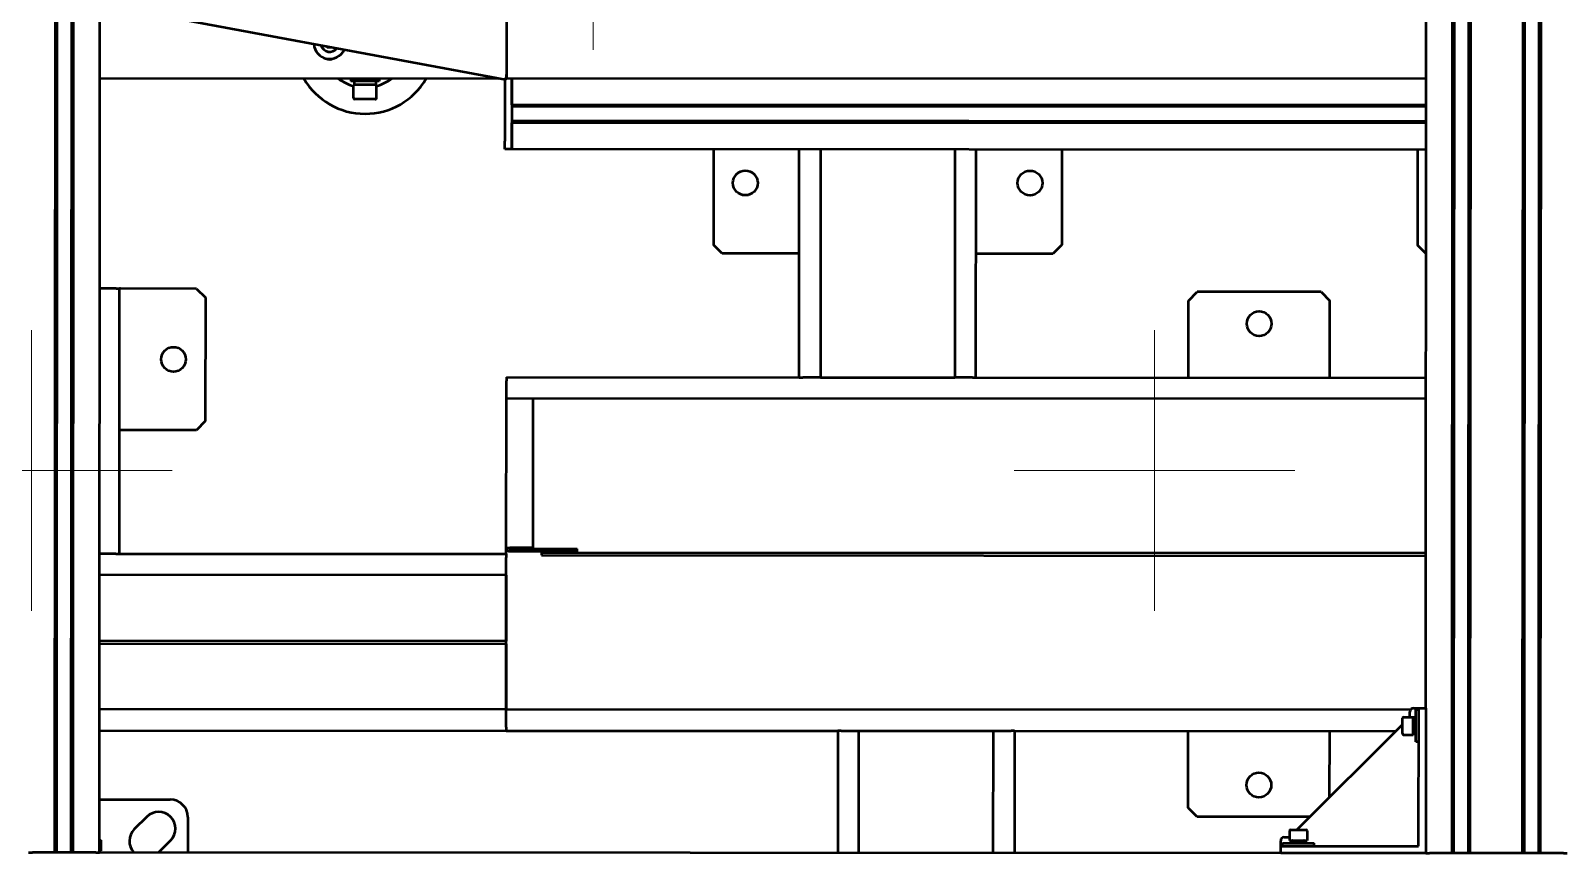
# Model space of a CAD drawing. Header units: millimetres. Extents: x 845401 to 948039, y 511594 to 550263.
# Drawn here: x 912824 to 913692, y 535331 to 535797 of the extents above; entities that cross this region are included whole.
import ezdxf

# ---------------------------------------------------------------- set-up
doc = ezdxf.new("R2010")
doc.units = ezdxf.units.MM
doc.layers.add('00', color=7, linetype='Continuous')
doc.layers.add('A-剖-0.10mm.......SECT-L01', color=255, linetype='Continuous', lineweight=18)
doc.layers.add('可见 (ISO)', color=7, linetype='Continuous', lineweight=50)

# ---------------------------------------------------------------- blocks, each defined once
blk = doc.blocks.new('单件分离新结构核图')
at = {"layer": '可见 (ISO)'}
for p, q in [((4619101.27, 893985.08), (4619101.27, 896285.08)), ((4619102.27, 893985.08), (4619102.27, 896285.08)), ((4619110.47, 893985.08), (4619110.47, 896285.08)), ((4619111.47, 893985.08), (4619111.47, 896285.08)), ((4619126.37, 893985.08), (4619126.37, 896285.08)), ((4619876.37, 894067.08), (4619876.37, 895169.33)), ((4619891.37, 893985.08), (4619891.37, 895166.33)), ((4619892.37, 893985.08), (4619892.37, 895166.33)), ((4619900.57, 893985.08), (4619900.57, 895166.33)), ((4619901.57, 893985.08), (4619901.57, 895166.33)), ((4619931.17, 893985.08), (4619931.17, 895166.33)), ((4619932.17, 893985.08), (4619932.17, 895166.33)), ((4619940.37, 893985.08), (4619940.37, 895166.33)), ((4619941.37, 893985.08), (4619941.37, 895166.33)), ((4619355.82, 894422.36), (4619126.37, 894464.89)), ((4619356.37, 894457.78), (4619356.37, 894425.82)), ((4619254.92, 894440.58), (4619254.61, 894441.12)), ((4619257.52, 894440.58), (4619254.92, 894440.58)), ((4619126.37, 894423.08), (4619351.94, 894423.08)), ((4619268.37, 894423.08), (4619268.37, 894421.48)), ((4619284.37, 894421.48), (4619268.37, 894421.48)), ((4619270.22, 894420.19), (4619270.22, 894419.38)), ((4619282.52, 894421.48), (4619282.52, 894419.38)), ((4619284.37, 894423.08), (4619284.37, 894421.48)), ((4619355.37, 894422.44), (4619355.37, 894387.58)), ((4619356.37, 894425.31), (4619355.82, 894422.36)), ((4619356.37, 894422.94), (4619355.93, 894422.94)), ((4619356.37, 894425.82), (4619356.37, 894423.08)), ((4619356.37, 894423.08), (4619356.37, 894422.94)), ((4619876.37, 894423.08), (4619356.37, 894423.08)), ((4619359.37, 894423.08), (4619359.37, 894387.58)), ((4619359.37, 894408.28), (4619359.37, 894423.08)), ((4619282.87, 894419.38), (4619269.87, 894419.38)), ((4619269.87, 894412.18), (4619269.87, 894419.38)), ((4619282.87, 894412.18), (4619282.87, 894419.38)), ((4619282.07, 894411.38), (4619270.67, 894411.38)), ((4619876.37, 894408.28), (4619359.37, 894408.28)), ((4619876.37, 894407.28), (4619359.37, 894407.28)), ((4619876.37, 894399.08), (4619359.37, 894399.08)), ((4619876.37, 894398.08), (4619359.37, 894398.08)), ((4619359.37, 894387.58), (4619359.37, 894398.08)), ((4619355.37, 894383.08), (4619355.37, 894387.58)), ((4619359.37, 894383.08), (4619359.37, 894387.58)), ((4619359.37, 894387.58), (4619359.37, 894383.08)), ((4619359.37, 894383.08), (4619355.37, 894383.08)), ((4619876.37, 894383.08), (4619359.37, 894383.08)), ((4619473.44, 894383.08), (4619473.44, 894329.08)), ((4619521.94, 894254.08), (4619521.94, 894383.08)), ((4619533.94, 894383.08), (4619533.94, 894254.08)), ((4619609.94, 894383.08), (4619609.94, 894254.08)), ((4619621.94, 894254.08), (4619621.94, 894383.08)), ((4619670.44, 894383.08), (4619670.44, 894329.08)), ((4619871.56, 894383.08), (4619871.56, 894329.08)), ((4619478.44, 894324.08), (4619473.44, 894329.08)), ((4619670.44, 894329.08), (4619665.44, 894324.08)), ((4619876.37, 894324.27), (4619871.56, 894329.08)), ((4619521.44, 894324.08), (4619478.44, 894324.08)), ((4619521.94, 894324.08), (4619521.44, 894324.08)), ((4619622.44, 894324.08), (4619621.94, 894324.08)), ((4619665.44, 894324.08), (4619622.44, 894324.08)), ((4619135.64, 894304.08), (4619126.37, 894304.08)), ((4619135.64, 894304.08), (4619137.64, 894304.08)), ((4619138.14, 894304.08), (4619137.64, 894304.08)), ((4619137.64, 894154.08), (4619137.64, 894304.08)), ((4619181.14, 894304.08), (4619138.14, 894304.08)), ((4619181.14, 894304.08), (4619186.14, 894299.08)), ((4619186.14, 894299.08), (4619186.14, 894229.08)), ((4619742.04, 894297.58), (4619747.04, 894302.58)), ((4619817.04, 894302.58), (4619747.04, 894302.58)), ((4619817.04, 894302.58), (4619822.04, 894297.58)), ((4619742.04, 894254.58), (4619742.04, 894297.58)), ((4619822.04, 894254.58), (4619822.04, 894297.58)), ((4619356.37, 894254.08), (4619521.94, 894254.08)), ((4619356.37, 894254.08), (4619356.37, 894252.08)), ((4619356.37, 894242.08), (4619356.37, 894252.08)), ((4619521.94, 894254.08), (4619523.94, 894254.08)), ((4619533.94, 894254.08), (4619523.94, 894254.08)), ((4619533.94, 894254.08), (4619609.94, 894254.08)), ((4619619.94, 894254.08), (4619609.94, 894254.08)), ((4619619.94, 894254.08), (4619621.94, 894254.08)), ((4619621.94, 894254.08), (4619876.37, 894254.08)), ((4619742.04, 894254.08), (4619742.04, 894254.58)), ((4619822.04, 894254.08), (4619822.04, 894254.58)), ((4619876.37, 894242.08), (4619356.37, 894242.08)), ((4619356.37, 894157.58), (4619356.37, 894242.08)), ((4619371.37, 894242.08), (4619371.37, 894157.58)), ((4619138.14, 894224.08), (4619137.64, 894224.08)), ((4619181.14, 894224.08), (4619138.14, 894224.08)), ((4619186.14, 894229.08), (4619181.14, 894224.08)), ((4619135.64, 894154.08), (4619126.37, 894154.08)), ((4619135.64, 894154.08), (4619137.64, 894154.08)), ((4619137.64, 894154.08), (4619356.37, 894154.08)), ((4619356.37, 894154.08), (4619356.37, 894157.58)), ((4619356.37, 894157.58), (4619358.37, 894157.58)), ((4619356.37, 894154.08), (4619356.37, 894152.08)), ((4619356.37, 894142.08), (4619356.37, 894152.08)), ((4619371.37, 894157.58), (4619358.37, 894157.58)), ((4619358.37, 894157.08), (4619391.37, 894157.08)), ((4619358.37, 894157.08), (4619358.37, 894155.58)), ((4619358.37, 894155.58), (4619391.37, 894155.58)), ((4619876.37, 894154.83), (4619376.37, 894154.83)), ((4619376.37, 894154.83), (4619376.37, 894153.33)), ((4619376.37, 894153.33), (4619876.37, 894153.33)), ((4619391.37, 894157.08), (4619396.37, 894157.08)), ((4619396.37, 894155.58), (4619391.37, 894155.58)), ((4619396.37, 894155.58), (4619396.37, 894157.08)), ((4619356.37, 894142.08), (4619126.37, 894142.08)), ((4619356.37, 894104.83), (4619356.37, 894142.08)), ((4619356.37, 894142.08), (4619356.37, 894104.83)), ((4619356.37, 894104.83), (4619126.37, 894104.83)), ((4619126.37, 894103.33), (4619356.37, 894103.33)), ((4619356.37, 894103.33), (4619356.37, 894104.83)), ((4619356.37, 894066.08), (4619356.37, 894103.33)), ((4619356.37, 894103.33), (4619356.37, 894066.08)), ((4619356.37, 894066.08), (4619126.37, 894066.08)), ((4619356.37, 894056.08), (4619356.37, 894066.08)), ((4619867.63, 894066.08), (4619356.37, 894066.08)), ((4619356.37, 894056.08), (4619356.37, 894066.08)), ((4619867.37, 894062.08), (4619867.37, 894065.08)), ((4619869.37, 894067.08), (4619872.37, 894067.08)), ((4619870.77, 894048.08), (4619870.77, 894066.08)), ((4619872.37, 894066.08), (4619870.77, 894066.08)), ((4619872.37, 893989.08), (4619872.37, 894067.08)), ((4619872.37, 894067.08), (4619876.37, 894067.08)), ((4619876.37, 894067.08), (4619876.37, 893985.08)), ((4619356.37, 894056.08), (4619356.37, 894054.08)), ((4619356.37, 894056.08), (4619356.37, 894054.08)), ((4619803.57, 893998.28), (4619863.17, 894057.88)), ((4619863.17, 894052.68), (4619863.17, 894061.48)), ((4619863.77, 894062.08), (4619869.17, 894062.08)), ((4619869.17, 894052.08), (4619869.17, 894062.08)), ((4619870.77, 894061.73), (4619869.17, 894061.73)), ((4619870.77, 894057.4), (4619869.17, 894056.88)), ((4619869.17, 894056.24), (4619870.77, 894056.76)), ((4619126.37, 894054.08), (4619356.37, 894054.08)), ((4619356.37, 894054.08), (4619543.87, 894054.08)), ((4619545.87, 894054.08), (4619543.87, 894054.08)), ((4619543.87, 894054.08), (4619543.87, 893985.08)), ((4619545.87, 894054.08), (4619555.87, 894054.08)), ((4619555.87, 893985.08), (4619555.87, 894054.08)), ((4619555.87, 894054.08), (4619631.87, 894054.08)), ((4619631.87, 894054.08), (4619641.87, 894054.08)), ((4619631.87, 893985.08), (4619631.87, 894054.08)), ((4619643.87, 894054.08), (4619641.87, 894054.08)), ((4619643.87, 894054.08), (4619643.87, 893985.08)), ((4619643.87, 894054.08), (4619859.37, 894054.08)), ((4619742.04, 894053.58), (4619742.04, 894054.08)), ((4619742.04, 894010.58), (4619742.04, 894053.58)), ((4619822.04, 894053.58), (4619822.04, 894054.08)), ((4619822.04, 894016.75), (4619822.04, 894053.58)), ((4619863.77, 894052.08), (4619869.17, 894052.08)), ((4619870.77, 894052.43), (4619869.17, 894052.43)), ((4619872.37, 894048.08), (4619870.77, 894048.08)), ((4619126.37, 894015.08), (4619166.37, 894015.08)), ((4619153.18, 894005.33), (4619146.11, 893998.26)), ((4619176.37, 894005.08), (4619176.37, 893985.08)), ((4619747.04, 894005.58), (4619742.04, 894010.58)), ((4619810.87, 894005.58), (4619747.04, 894005.58)), ((4619799.37, 893997.68), (4619799.37, 893992.28)), ((4619799.97, 893998.28), (4619808.77, 893998.28)), ((4619809.37, 893997.68), (4619809.37, 893992.28)), ((4619126.37, 893992.08), (4619127.37, 893992.08)), ((4619127.37, 893986.08), (4619127.37, 893992.08)), ((4619159.8, 893985.08), (4619166.62, 893991.9)), ((4619794.37, 893989.08), (4619794.37, 893992.08)), ((4619794.37, 893985.08), (4619794.37, 893989.08)), ((4619794.37, 893989.08), (4619872.37, 893989.08)), ((4619795.37, 893990.68), (4619813.37, 893990.68)), ((4619795.37, 893989.08), (4619795.37, 893990.68)), ((4619796.37, 893994.08), (4619799.37, 893994.08)), ((4619799.37, 893992.28), (4619809.37, 893992.28)), ((4619801.37, 893992.03), (4619801.37, 893990.68)), ((4619807.37, 893992.03), (4619807.37, 893990.68)), ((4619813.37, 893989.08), (4619813.37, 893990.68)), ((4619086.37, 893985.08), (4619088.47, 893985.08)), ((4619101.27, 893985.08), (4619088.47, 893985.08)), ((4619102.27, 893985.08), (4619101.27, 893985.08)), ((4619110.47, 893985.08), (4619102.27, 893985.08)), ((4619111.47, 893985.08), (4619110.47, 893985.08)), ((4619124.27, 893985.08), (4619111.47, 893985.08)), ((4619124.27, 893985.08), (4619126.37, 893985.08)), ((4619127.37, 893986.08), (4619126.37, 893986.08)), ((4619794.37, 893985.08), (4619126.37, 893985.08)), ((4619876.37, 893985.08), (4619794.37, 893985.08)), ((4619876.37, 893985.08), (4619878.47, 893985.08)), ((4619891.37, 893985.08), (4619878.47, 893985.08)), ((4619892.37, 893985.08), (4619891.37, 893985.08)), ((4619900.57, 893985.08), (4619892.37, 893985.08)), ((4619901.57, 893985.08), (4619900.57, 893985.08)), ((4619931.17, 893985.08), (4619901.57, 893985.08)), ((4619932.17, 893985.08), (4619931.17, 893985.08)), ((4619940.37, 893985.08), (4619932.17, 893985.08)), ((4619941.37, 893985.08), (4619940.37, 893985.08)), ((4619954.27, 893985.08), (4619941.37, 893985.08)), ((4619954.27, 893985.08), (4619956.37, 893985.08))]:
    blk.add_line(p, q, dxfattribs=at)
for centre in [(4619491.44, 894364.08), (4619652.44, 894364.08), (4619782.04, 894284.58), (4619168.14, 894264.08), (4619782.04, 894023.58)]:
    blk.add_circle(centre, 7, dxfattribs=at)
for centre, radius, start, end in [((4619256.37, 894443.08), 9, 183.96916, 335.03084), ((4619256.37, 894443.08), 5, 196.22738, 322.77262), ((4619256.37, 894438.08), 4.25, 243.20778, 296.79222), ((4619276.37, 894443.08), 40, 210, 330), ((4619276.37, 894443.08), 25.14, 232.7085, 255.01548), ((4619276.37, 894443.08), 25.14, 284.98452, 307.2915), ((4619270.67, 894412.18), 0.8, 180, 270), ((4619282.07, 894412.18), 0.8, 270, 0), ((4619358.37, 894157.58), 2, 180, 270), ((4619358.37, 894157.58), 0.5, 180, 270), ((4619869.37, 894065.08), 2, 90, 180), ((4619863.77, 894061.48), 0.6, 90, 180), ((4619863.77, 894052.68), 0.6, 180, 270), ((4619166.37, 894005.08), 10, 0, 90), ((4619159.9, 893998.61), 9.5, 315, 135), ((4619152.83, 893991.54), 9.5, 135, 222.88039), ((4619799.97, 893997.68), 0.6, 90, 180), ((4619808.77, 893997.68), 0.6, 0, 90), ((4619796.37, 893992.08), 2, 90, 180), ((4619801.12, 893992.03), 0.25, 0, 90), ((4619807.62, 893992.03), 0.25, 90, 180)]:
    blk.add_arc(centre, radius, start, end, dxfattribs=at)
for centre, start_param, end_param in [((4619276.37, 894420.19), 1.50245, 1.613465), ((4619276.37, 894422.77), 1.639142, 1.751011)]:
    blk.add_ellipse(centre, major_axis=(0, 18.93), ratio=0.32492, start_param=start_param, end_param=end_param, dxfattribs=at)
blk.add_open_spline([(4619356.37, 894425.82), (4619356.18, 894424.68), (4619355.99, 894423.56), (4619355.89, 894422.93), (4619355.83, 894422.56), (4619355.81, 894422.36), (4619355.82, 894422.36)], degree=3, knots=[0, 0, 0, 0, 0.987522, 0.987522, 0.987522, 1.570796, 1.570796, 1.570796, 1.570796], dxfattribs=at)
blk.add_open_spline([(4619356.37, 894425.82), (4619356.35, 894425.55), (4619356.34, 894425.31), (4619356.37, 894425.31)], degree=3, dxfattribs=at)
blk = doc.blocks.new('C线')
at = {"layer": 'A-剖-0.10mm.......SECT-L01', "color": 1, "rotation": 359.9712527628268}
blk.add_blockref('单件分离新结构核图', (-3624841.16, -417498.02, 12.69), dxfattribs=at)
blk = doc.blocks.new('BC线平台')
at = {"layer": 'A-剖-0.10mm.......SECT-L01'}
h = blk.add_hatch(dxfattribs=at)
h.set_pattern_fill('CROSS', color=2, scale=50)
h.set_pattern_definition([(0, (691447.87, 341554.85), (317.5, 317.5), [158.75, -476.25]), (90, (691527.24, 341475.47), (-317.5, 317.5), [158.75, -476.25])])
h.paths.add_polyline_path([(791174.13, 370096.42), (802932.03, 370096.42), (802932.03, 366396.42), (791174.13, 366396.42)])

msp = doc.modelspace()

# ---------------------------------------------------------------- block references
at = {"layer": '00'}
for name, p in [('BC线平台', (120688.34, 168041.31, -0.98)), ('C线', (-81869.83, 61162.22))]:
    msp.add_blockref(name, p, dxfattribs=at)

doc.saveas('drawing.dxf')
